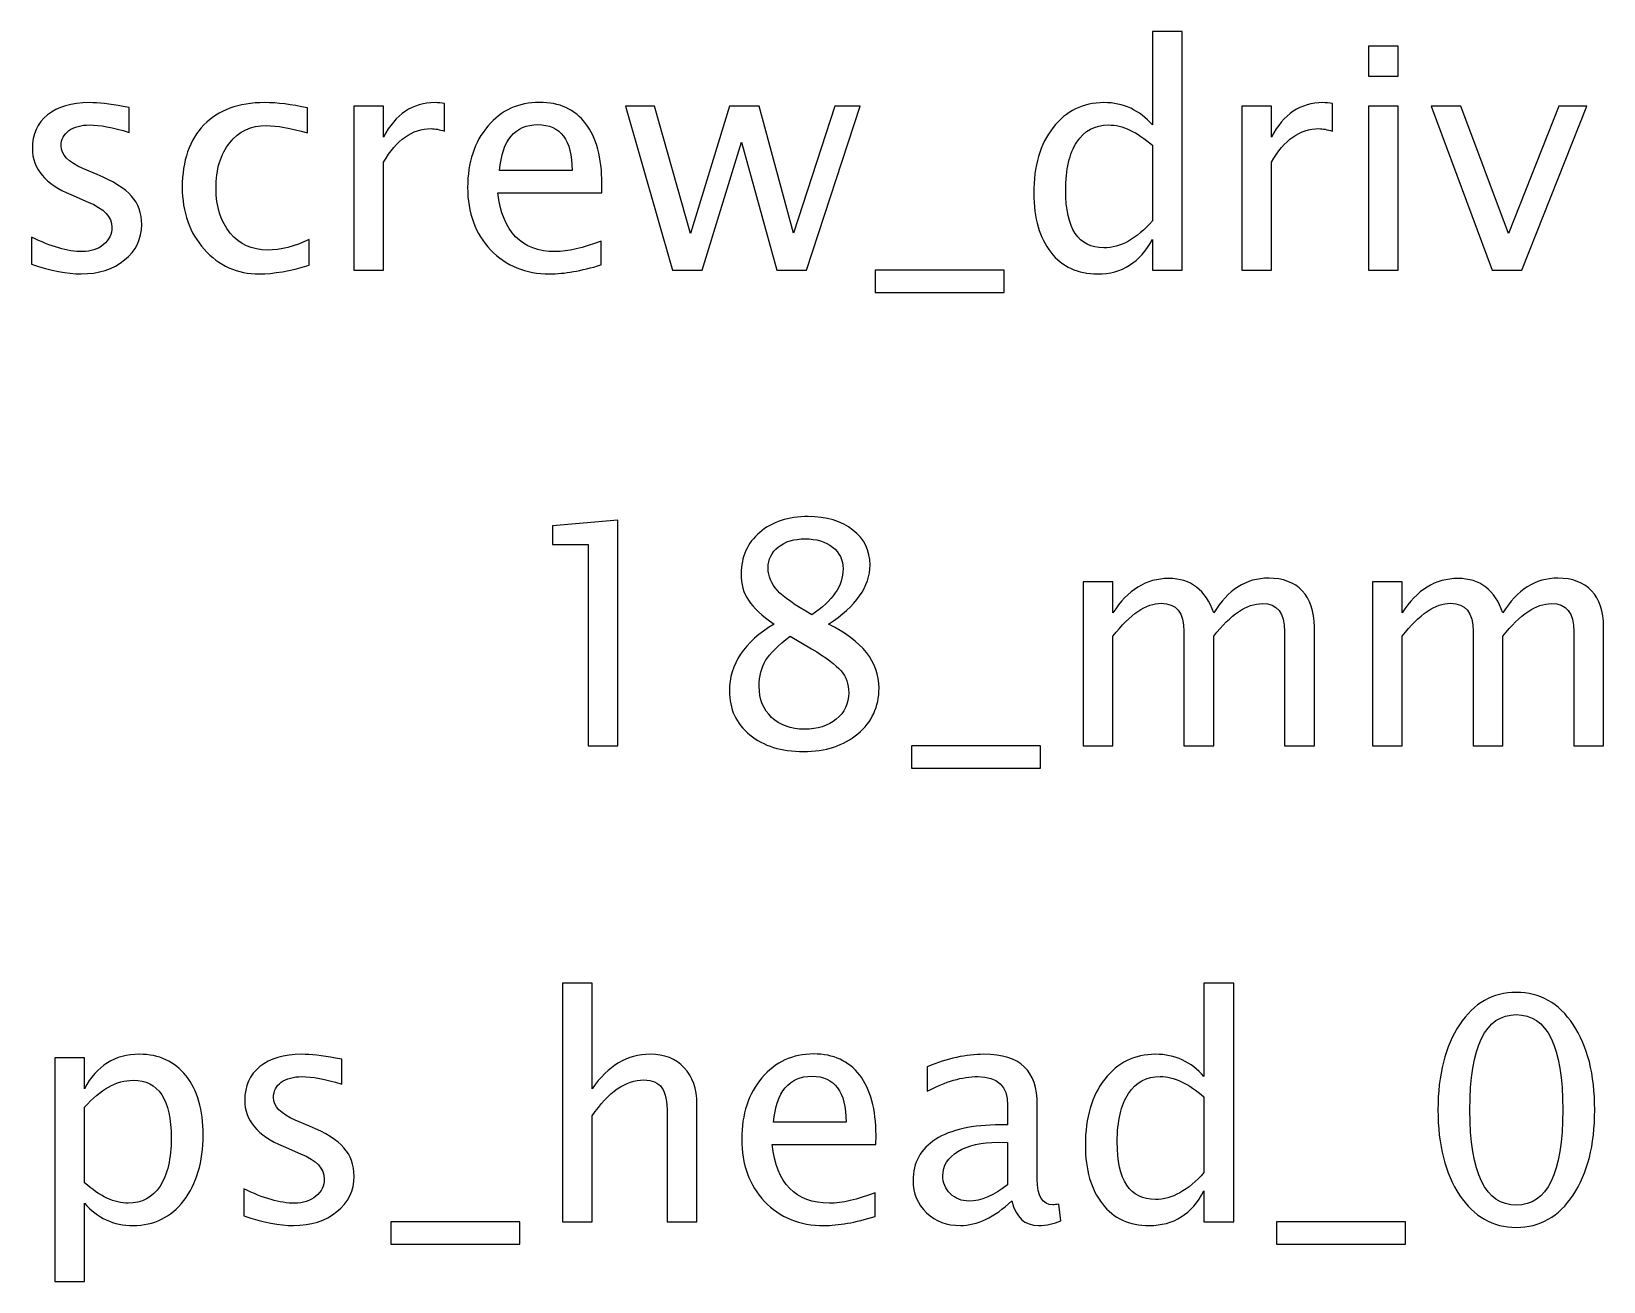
# Model space of a CAD drawing. Header units: centimetres. Extents: x -50 to 50, y -51 to 59.
# Drawn here: x 22.05 to 28.5, y 45.02 to 50.15 of the extents above; entities that cross this region are included whole.
import ezdxf

# ---------------------------------------------------------------- set-up
doc = ezdxf.new("R2010")
doc.units = ezdxf.units.CM
doc.header["$MEASUREMENT"] = 0
doc.layers.add('Layer 1', color=7, linetype='Continuous')

msp = doc.modelspace()

# ---------------------------------------------------------------- linework, layer by layer
at = {"layer": 'Layer 1'}
for points, knots in [([(26.64695, 49.17044), (26.64695, 49.17044), (26.64695, 49.29681), (26.64695, 49.29681), (26.64695, 49.29681), (26.59721, 49.2024), (26.52228, 49.1552), (26.42216, 49.1552), (26.42216, 49.1552), (26.34088, 49.1552), (26.27696, 49.18462), (26.23039, 49.24368), (26.23039, 49.24368), (26.18382, 49.30273), (26.16054, 49.38338), (26.16054, 49.48561), (26.16054, 49.48561), (26.16054, 49.59737), (26.187, 49.68733), (26.2397, 49.75549), (26.2397, 49.75549), (26.29262, 49.82343), (26.36205, 49.85751), (26.4482, 49.85751), (26.4482, 49.85751), (26.52799, 49.85751), (26.59446, 49.82703), (26.64695, 49.76586), (26.64695, 49.76586), (26.64695, 49.76586), (26.64695, 50.14961), (26.64695, 50.14961), (26.64695, 50.14961), (26.64695, 50.14961), (26.76887, 50.14961), (26.76887, 50.14961), (26.76887, 50.14961), (26.76887, 50.14961), (26.76887, 49.17044), (26.76887, 49.17044), (26.76887, 49.17044), (26.76887, 49.17044), (26.64695, 49.17044), (26.64695, 49.17044)], [0, 0, 0, 0, 0.0833333, 0.0833333, 0.0833333, 0.0833333, 0.1666667, 0.1666667, 0.1666667, 0.1666667, 0.25, 0.25, 0.25, 0.25, 0.3333333, 0.3333333, 0.3333333, 0.3333333, 0.4166667, 0.4166667, 0.4166667, 0.4166667, 0.5, 0.5, 0.5, 0.5, 0.5833333, 0.5833333, 0.5833333, 0.5833333, 0.6666667, 0.6666667, 0.6666667, 0.6666667, 0.75, 0.75, 0.75, 0.75, 0.8333333, 0.8333333, 0.8333333, 0.8333333, 1, 1, 1, 1]), ([(27.53277, 49.96673), (27.53277, 49.96673), (27.53277, 50.08865), (27.53277, 50.08865), (27.53277, 50.08865), (27.53277, 50.08865), (27.65469, 50.08865), (27.65469, 50.08865), (27.65469, 50.08865), (27.65469, 50.08865), (27.65469, 49.96673), (27.65469, 49.96673), (27.65469, 49.96673), (27.65469, 49.96673), (27.53277, 49.96673), (27.53277, 49.96673)], [0, 0, 0, 0, 0.2, 0.2, 0.2, 0.2, 0.4, 0.4, 0.4, 0.4, 0.6, 0.6, 0.6, 0.6, 1, 1, 1, 1]), ([(22.05103, 49.19457), (22.05103, 49.19457), (22.05103, 49.30633), (22.05103, 49.30633), (22.05103, 49.30633), (22.13083, 49.26654), (22.20004, 49.24664), (22.2591, 49.24664), (22.2591, 49.24664), (22.29424, 49.24664), (22.32345, 49.25617), (22.34652, 49.27522), (22.34652, 49.27522), (22.36959, 49.29405), (22.38123, 49.31776), (22.38123, 49.34634), (22.38123, 49.34634), (22.38123, 49.38803), (22.34885, 49.42254), (22.28408, 49.44984), (22.28408, 49.44984), (22.28408, 49.44984), (22.21274, 49.48011), (22.21274, 49.48011), (22.21274, 49.48011), (22.10755, 49.52371), (22.05484, 49.58679), (22.05484, 49.6687), (22.05484, 49.6687), (22.05484, 49.72734), (22.07558, 49.77348), (22.11707, 49.80713), (22.11707, 49.80713), (22.15856, 49.84079), (22.2155, 49.85751), (22.28767, 49.85751), (22.28767, 49.85751), (22.32514, 49.85751), (22.37171, 49.85243), (22.42695, 49.84206), (22.42695, 49.84206), (22.42695, 49.84206), (22.45235, 49.83719), (22.45235, 49.83719), (22.45235, 49.83719), (22.45235, 49.83719), (22.45235, 49.73559), (22.45235, 49.73559), (22.45235, 49.73559), (22.38441, 49.75591), (22.33022, 49.76607), (22.28979, 49.76607), (22.28979, 49.76607), (22.25423, 49.76607), (22.22608, 49.75824), (22.2047, 49.74279), (22.2047, 49.74279), (22.18353, 49.72734), (22.17295, 49.70659), (22.17295, 49.68056), (22.17295, 49.68056), (22.17295, 49.64394), (22.20258, 49.61282), (22.26206, 49.58764), (22.26206, 49.58764), (22.26206, 49.58764), (22.32069, 49.56287), (22.32069, 49.56287), (22.32069, 49.56287), (22.38716, 49.53493), (22.43415, 49.5053), (22.46166, 49.47418), (22.46166, 49.47418), (22.48939, 49.44307), (22.50315, 49.40412), (22.50315, 49.35755), (22.50315, 49.35755), (22.50315, 49.2985), (22.47987, 49.25003), (22.43309, 49.21214), (22.43309, 49.21214), (22.38652, 49.17425), (22.32683, 49.1552), (22.25423, 49.1552), (22.25423, 49.1552), (22.19835, 49.1552), (22.13083, 49.16832), (22.05103, 49.19457)], [0, 0, 0, 0, 0.0434783, 0.0434783, 0.0434783, 0.0434783, 0.0869565, 0.0869565, 0.0869565, 0.0869565, 0.1304348, 0.1304348, 0.1304348, 0.1304348, 0.173913, 0.173913, 0.173913, 0.173913, 0.2173913, 0.2173913, 0.2173913, 0.2173913, 0.2608696, 0.2608696, 0.2608696, 0.2608696, 0.3043478, 0.3043478, 0.3043478, 0.3043478, 0.3478261, 0.3478261, 0.3478261, 0.3478261, 0.3913043, 0.3913043, 0.3913043, 0.3913043, 0.4347826, 0.4347826, 0.4347826, 0.4347826, 0.4782609, 0.4782609, 0.4782609, 0.4782609, 0.5217391, 0.5217391, 0.5217391, 0.5217391, 0.5652174, 0.5652174, 0.5652174, 0.5652174, 0.6086957, 0.6086957, 0.6086957, 0.6086957, 0.6521739, 0.6521739, 0.6521739, 0.6521739, 0.6956522, 0.6956522, 0.6956522, 0.6956522, 0.7391304, 0.7391304, 0.7391304, 0.7391304, 0.7826087, 0.7826087, 0.7826087, 0.7826087, 0.826087, 0.826087, 0.826087, 0.826087, 0.8695652, 0.8695652, 0.8695652, 0.8695652, 0.9130435, 0.9130435, 0.9130435, 0.9130435, 1, 1, 1, 1]), ([(23.19001, 49.19076), (23.11106, 49.16705), (23.0429, 49.1552), (22.98554, 49.1552), (22.98554, 49.1552), (22.89452, 49.1552), (22.81917, 49.18886), (22.75927, 49.25595), (22.75927, 49.25595), (22.69937, 49.32326), (22.66931, 49.40814), (22.66931, 49.51038), (22.66931, 49.51038), (22.66931, 49.6196), (22.69894, 49.7049), (22.75821, 49.76586), (22.75821, 49.76586), (22.81748, 49.82703), (22.90024, 49.85751), (23.0065, 49.85751), (23.0065, 49.85751), (23.05878, 49.85751), (23.11762, 49.85031), (23.18239, 49.83592), (23.18239, 49.83592), (23.18239, 49.83592), (23.18239, 49.73305), (23.18239, 49.73305), (23.18239, 49.73305), (23.1136, 49.75337), (23.05751, 49.76353), (23.01433, 49.76353), (23.01433, 49.76353), (22.95167, 49.76353), (22.90151, 49.74004), (22.86404, 49.69326), (22.86404, 49.69326), (22.82658, 49.64648), (22.80774, 49.58404), (22.80774, 49.50614), (22.80774, 49.50614), (22.80774, 49.43058), (22.82721, 49.36962), (22.86595, 49.32284), (22.86595, 49.32284), (22.90468, 49.27627), (22.95527, 49.25299), (23.01814, 49.25299), (23.01814, 49.25299), (23.07381, 49.25299), (23.13096, 49.26738), (23.19001, 49.29617), (23.19001, 49.29617), (23.19001, 49.29617), (23.19001, 49.19076), (23.19001, 49.19076)], [0, 0, 0, 0, 0.0666667, 0.0666667, 0.0666667, 0.0666667, 0.1333333, 0.1333333, 0.1333333, 0.1333333, 0.2, 0.2, 0.2, 0.2, 0.2666667, 0.2666667, 0.2666667, 0.2666667, 0.3333333, 0.3333333, 0.3333333, 0.3333333, 0.4, 0.4, 0.4, 0.4, 0.4666667, 0.4666667, 0.4666667, 0.4666667, 0.5333333, 0.5333333, 0.5333333, 0.5333333, 0.6, 0.6, 0.6, 0.6, 0.6666667, 0.6666667, 0.6666667, 0.6666667, 0.7333333, 0.7333333, 0.7333333, 0.7333333, 0.8, 0.8, 0.8, 0.8, 0.8666667, 0.8666667, 0.8666667, 0.8666667, 1, 1, 1, 1]), ([(23.3731, 49.17044), (23.3731, 49.17044), (23.3731, 49.84354), (23.3731, 49.84354), (23.3731, 49.84354), (23.3731, 49.84354), (23.49502, 49.84354), (23.49502, 49.84354), (23.49502, 49.84354), (23.49502, 49.84354), (23.49502, 49.71633), (23.49502, 49.71633), (23.49502, 49.71633), (23.54349, 49.81052), (23.61377, 49.85751), (23.70605, 49.85751), (23.70605, 49.85751), (23.71854, 49.85751), (23.73166, 49.85645), (23.74521, 49.85434), (23.74521, 49.85434), (23.74521, 49.85434), (23.74521, 49.74025), (23.74521, 49.74025), (23.74521, 49.74025), (23.72404, 49.74723), (23.70542, 49.75083), (23.68933, 49.75083), (23.68933, 49.75083), (23.61186, 49.75083), (23.54709, 49.70511), (23.49502, 49.61346), (23.49502, 49.61346), (23.49502, 49.61346), (23.49502, 49.17044), (23.49502, 49.17044), (23.49502, 49.17044), (23.49502, 49.17044), (23.3731, 49.17044), (23.3731, 49.17044)], [0, 0, 0, 0, 0.0909091, 0.0909091, 0.0909091, 0.0909091, 0.1818182, 0.1818182, 0.1818182, 0.1818182, 0.2727273, 0.2727273, 0.2727273, 0.2727273, 0.3636364, 0.3636364, 0.3636364, 0.3636364, 0.4545455, 0.4545455, 0.4545455, 0.4545455, 0.5454545, 0.5454545, 0.5454545, 0.5454545, 0.6363636, 0.6363636, 0.6363636, 0.6363636, 0.7272727, 0.7272727, 0.7272727, 0.7272727, 0.8181818, 0.8181818, 0.8181818, 0.8181818, 1, 1, 1, 1]), ([(24.38677, 49.19203), (24.30486, 49.16748), (24.23479, 49.1552), (24.17637, 49.1552), (24.17637, 49.1552), (24.07668, 49.1552), (23.99561, 49.18822), (23.93317, 49.25405), (23.93317, 49.25405), (23.87073, 49.31988), (23.8394, 49.40518), (23.8394, 49.51017), (23.8394, 49.51017), (23.8394, 49.61198), (23.86692, 49.69559), (23.92216, 49.76099), (23.92216, 49.76099), (23.97741, 49.82618), (24.0481, 49.85878), (24.13425, 49.85878), (24.13425, 49.85878), (24.21574, 49.85878), (24.27882, 49.82978), (24.32327, 49.77179), (24.32327, 49.77179), (24.36772, 49.71379), (24.38995, 49.63166), (24.38995, 49.52519), (24.38995, 49.52519), (24.38995, 49.52519), (24.38931, 49.48794), (24.38931, 49.48794), (24.38931, 49.48794), (24.38931, 49.48794), (23.96386, 49.48794), (23.96386, 49.48794), (23.96386, 49.48794), (23.98164, 49.32707), (24.06017, 49.24664), (24.19923, 49.24664), (24.19923, 49.24664), (24.25025, 49.24664), (24.31269, 49.26103), (24.38677, 49.28982), (24.38677, 49.28982), (24.38677, 49.28982), (24.38677, 49.19203), (24.38677, 49.19203)], [0, 0, 0, 0, 0.0769231, 0.0769231, 0.0769231, 0.0769231, 0.1538462, 0.1538462, 0.1538462, 0.1538462, 0.2307692, 0.2307692, 0.2307692, 0.2307692, 0.3076923, 0.3076923, 0.3076923, 0.3076923, 0.3846154, 0.3846154, 0.3846154, 0.3846154, 0.4615385, 0.4615385, 0.4615385, 0.4615385, 0.5384615, 0.5384615, 0.5384615, 0.5384615, 0.6153846, 0.6153846, 0.6153846, 0.6153846, 0.6923077, 0.6923077, 0.6923077, 0.6923077, 0.7692308, 0.7692308, 0.7692308, 0.7692308, 0.8461538, 0.8461538, 0.8461538, 0.8461538, 1, 1, 1, 1]), ([(24.67908, 49.17044), (24.67908, 49.17044), (24.48604, 49.84354), (24.48604, 49.84354), (24.48604, 49.84354), (24.48604, 49.84354), (24.605, 49.84354), (24.605, 49.84354), (24.605, 49.84354), (24.605, 49.84354), (24.75295, 49.32094), (24.75295, 49.32094), (24.75295, 49.32094), (24.75295, 49.32094), (24.91255, 49.84354), (24.91255, 49.84354), (24.91255, 49.84354), (24.91255, 49.84354), (25.03447, 49.84354), (25.03447, 49.84354), (25.03447, 49.84354), (25.03447, 49.84354), (25.1748, 49.32178), (25.1748, 49.32178), (25.1748, 49.32178), (25.1748, 49.32178), (25.34456, 49.84354), (25.34456, 49.84354), (25.34456, 49.84354), (25.34456, 49.84354), (25.4487, 49.84354), (25.4487, 49.84354), (25.4487, 49.84354), (25.4487, 49.84354), (25.22899, 49.17044), (25.22899, 49.17044), (25.22899, 49.17044), (25.22899, 49.17044), (25.10707, 49.17044), (25.10707, 49.17044), (25.10707, 49.17044), (25.10707, 49.17044), (24.96271, 49.69537), (24.96271, 49.69537), (24.96271, 49.69537), (24.96271, 49.69537), (24.801, 49.17044), (24.801, 49.17044), (24.801, 49.17044), (24.801, 49.17044), (24.67908, 49.17044), (24.67908, 49.17044)], [0, 0, 0, 0, 0.0714286, 0.0714286, 0.0714286, 0.0714286, 0.1428571, 0.1428571, 0.1428571, 0.1428571, 0.2142857, 0.2142857, 0.2142857, 0.2142857, 0.2857143, 0.2857143, 0.2857143, 0.2857143, 0.3571429, 0.3571429, 0.3571429, 0.3571429, 0.4285714, 0.4285714, 0.4285714, 0.4285714, 0.5, 0.5, 0.5, 0.5, 0.5714286, 0.5714286, 0.5714286, 0.5714286, 0.6428571, 0.6428571, 0.6428571, 0.6428571, 0.7142857, 0.7142857, 0.7142857, 0.7142857, 0.7857143, 0.7857143, 0.7857143, 0.7857143, 0.8571429, 0.8571429, 0.8571429, 0.8571429, 1, 1, 1, 1]), ([(27.01313, 49.17044), (27.01313, 49.17044), (27.01313, 49.84354), (27.01313, 49.84354), (27.01313, 49.84354), (27.01313, 49.84354), (27.13505, 49.84354), (27.13505, 49.84354), (27.13505, 49.84354), (27.13505, 49.84354), (27.13505, 49.71633), (27.13505, 49.71633), (27.13505, 49.71633), (27.18352, 49.81052), (27.2538, 49.85751), (27.34608, 49.85751), (27.34608, 49.85751), (27.35857, 49.85751), (27.37169, 49.85645), (27.38524, 49.85434), (27.38524, 49.85434), (27.38524, 49.85434), (27.38524, 49.74025), (27.38524, 49.74025), (27.38524, 49.74025), (27.36407, 49.74723), (27.34545, 49.75083), (27.32936, 49.75083), (27.32936, 49.75083), (27.25189, 49.75083), (27.18712, 49.70511), (27.13505, 49.61346), (27.13505, 49.61346), (27.13505, 49.61346), (27.13505, 49.17044), (27.13505, 49.17044), (27.13505, 49.17044), (27.13505, 49.17044), (27.01313, 49.17044), (27.01313, 49.17044)], [0, 0, 0, 0, 0.0909091, 0.0909091, 0.0909091, 0.0909091, 0.1818182, 0.1818182, 0.1818182, 0.1818182, 0.2727273, 0.2727273, 0.2727273, 0.2727273, 0.3636364, 0.3636364, 0.3636364, 0.3636364, 0.4545455, 0.4545455, 0.4545455, 0.4545455, 0.5454545, 0.5454545, 0.5454545, 0.5454545, 0.6363636, 0.6363636, 0.6363636, 0.6363636, 0.7272727, 0.7272727, 0.7272727, 0.7272727, 0.8181818, 0.8181818, 0.8181818, 0.8181818, 1, 1, 1, 1]), ([(27.53277, 49.17044), (27.53277, 49.17044), (27.53277, 49.84354), (27.53277, 49.84354), (27.53277, 49.84354), (27.53277, 49.84354), (27.65469, 49.84354), (27.65469, 49.84354), (27.65469, 49.84354), (27.65469, 49.84354), (27.65469, 49.17044), (27.65469, 49.17044), (27.65469, 49.17044), (27.65469, 49.17044), (27.53277, 49.17044), (27.53277, 49.17044)], [0, 0, 0, 0, 0.2, 0.2, 0.2, 0.2, 0.4, 0.4, 0.4, 0.4, 0.6, 0.6, 0.6, 0.6, 1, 1, 1, 1]), ([(28.03992, 49.17044), (28.03992, 49.17044), (27.78931, 49.84354), (27.78931, 49.84354), (27.78931, 49.84354), (27.78931, 49.84354), (27.91123, 49.84354), (27.91123, 49.84354), (27.91123, 49.84354), (27.91123, 49.84354), (28.1066, 49.32051), (28.1066, 49.32051), (28.1066, 49.32051), (28.1066, 49.32051), (28.3134, 49.84354), (28.3134, 49.84354), (28.3134, 49.84354), (28.3134, 49.84354), (28.42812, 49.84354), (28.42812, 49.84354), (28.42812, 49.84354), (28.42812, 49.84354), (28.16206, 49.17044), (28.16206, 49.17044), (28.16206, 49.17044), (28.16206, 49.17044), (28.03992, 49.17044), (28.03992, 49.17044)], [0, 0, 0, 0, 0.125, 0.125, 0.125, 0.125, 0.25, 0.25, 0.25, 0.25, 0.375, 0.375, 0.375, 0.375, 0.5, 0.5, 0.5, 0.5, 0.625, 0.625, 0.625, 0.625, 0.75, 0.75, 0.75, 0.75, 1, 1, 1, 1]), ([(23.97021, 49.57938), (23.97021, 49.57938), (24.26739, 49.57938), (24.26739, 49.57938), (24.26739, 49.57938), (24.26739, 49.70469), (24.22061, 49.76734), (24.12727, 49.76734), (24.12727, 49.76734), (24.03329, 49.76734), (23.98101, 49.70469), (23.97021, 49.57938)], [0, 0, 0, 0, 0.25, 0.25, 0.25, 0.25, 0.5, 0.5, 0.5, 0.5, 1, 1, 1, 1]), ([(26.64695, 49.68246), (26.58366, 49.73813), (26.52376, 49.76607), (26.46703, 49.76607), (26.46703, 49.76607), (26.41115, 49.76607), (26.36797, 49.74279), (26.33728, 49.69601), (26.33728, 49.69601), (26.30659, 49.64944), (26.29135, 49.5834), (26.29135, 49.49789), (26.29135, 49.49789), (26.29135, 49.34062), (26.34342, 49.26188), (26.44777, 49.26188), (26.44777, 49.26188), (26.51551, 49.26188), (26.58197, 49.29892), (26.64695, 49.37279), (26.64695, 49.37279), (26.64695, 49.37279), (26.64695, 49.68246), (26.64695, 49.68246)], [0, 0, 0, 0, 0.1428571, 0.1428571, 0.1428571, 0.1428571, 0.2857143, 0.2857143, 0.2857143, 0.2857143, 0.4285714, 0.4285714, 0.4285714, 0.4285714, 0.5714286, 0.5714286, 0.5714286, 0.5714286, 0.7142857, 0.7142857, 0.7142857, 0.7142857, 1, 1, 1, 1]), ([(25.5103, 49.079), (25.5103, 49.079), (25.5103, 49.17044), (25.5103, 49.17044), (25.5103, 49.17044), (25.5103, 49.17044), (26.03862, 49.17044), (26.03862, 49.17044), (26.03862, 49.17044), (26.03862, 49.17044), (26.03862, 49.079), (26.03862, 49.079), (26.03862, 49.079), (26.03862, 49.079), (25.5103, 49.079), (25.5103, 49.079)], [0, 0, 0, 0, 0.2, 0.2, 0.2, 0.2, 0.4, 0.4, 0.4, 0.4, 0.6, 0.6, 0.6, 0.6, 1, 1, 1, 1]), ([(25.09555, 47.71862), (25.04517, 47.75375), (25.01004, 47.78635), (24.99035, 47.81662), (24.99035, 47.81662), (24.97067, 47.84667), (24.96093, 47.88308), (24.96093, 47.92563), (24.96093, 47.92563), (24.96093, 47.99505), (24.98633, 48.05157), (25.03692, 48.09496), (25.03692, 48.09496), (25.08772, 48.13835), (25.15397, 48.15994), (25.23567, 48.15994), (25.23567, 48.15994), (25.31103, 48.15994), (25.3722, 48.14153), (25.41898, 48.1047), (25.41898, 48.1047), (25.46576, 48.06808), (25.48925, 48.02024), (25.48925, 47.96161), (25.48925, 47.96161), (25.48925, 47.87271), (25.43231, 47.79164), (25.31865, 47.71862), (25.31865, 47.71862), (25.45687, 47.65088), (25.52608, 47.56346), (25.52608, 47.45636), (25.52608, 47.45636), (25.52608, 47.37995), (25.49708, 47.31751), (25.4393, 47.26882), (25.4393, 47.26882), (25.38151, 47.22035), (25.30722, 47.19601), (25.2162, 47.19601), (25.2162, 47.19601), (25.1254, 47.19601), (25.05216, 47.21887), (24.99628, 47.26459), (24.99628, 47.26459), (24.94061, 47.3101), (24.91267, 47.37021), (24.91267, 47.44451), (24.91267, 47.44451), (24.91267, 47.55457), (24.97363, 47.6458), (25.09555, 47.71862)], [0, 0, 0, 0, 0.0714286, 0.0714286, 0.0714286, 0.0714286, 0.1428571, 0.1428571, 0.1428571, 0.1428571, 0.2142857, 0.2142857, 0.2142857, 0.2142857, 0.2857143, 0.2857143, 0.2857143, 0.2857143, 0.3571429, 0.3571429, 0.3571429, 0.3571429, 0.4285714, 0.4285714, 0.4285714, 0.4285714, 0.5, 0.5, 0.5, 0.5, 0.5714286, 0.5714286, 0.5714286, 0.5714286, 0.6428571, 0.6428571, 0.6428571, 0.6428571, 0.7142857, 0.7142857, 0.7142857, 0.7142857, 0.7857143, 0.7857143, 0.7857143, 0.7857143, 0.8571429, 0.8571429, 0.8571429, 0.8571429, 1, 1, 1, 1]), ([(24.33313, 47.21887), (24.33313, 47.21887), (24.33313, 48.04564), (24.33313, 48.04564), (24.33313, 48.04564), (24.33313, 48.04564), (24.18708, 48.04564), (24.18708, 48.04564), (24.18708, 48.04564), (24.18708, 48.04564), (24.18708, 48.12184), (24.18708, 48.12184), (24.18708, 48.12184), (24.18708, 48.12184), (24.45505, 48.1447), (24.45505, 48.1447), (24.45505, 48.1447), (24.45505, 48.1447), (24.45505, 47.21887), (24.45505, 47.21887), (24.45505, 47.21887), (24.45505, 47.21887), (24.33313, 47.21887), (24.33313, 47.21887)], [0, 0, 0, 0, 0.1428571, 0.1428571, 0.1428571, 0.1428571, 0.2857143, 0.2857143, 0.2857143, 0.2857143, 0.4285714, 0.4285714, 0.4285714, 0.4285714, 0.5714286, 0.5714286, 0.5714286, 0.5714286, 0.7142857, 0.7142857, 0.7142857, 0.7142857, 1, 1, 1, 1]), ([(25.25049, 47.75693), (25.336, 47.81344), (25.37876, 47.8761), (25.37876, 47.94531), (25.37876, 47.94531), (25.37876, 47.98235), (25.36437, 48.01199), (25.33579, 48.03463), (25.33579, 48.03463), (25.30701, 48.05728), (25.26954, 48.0685), (25.22319, 48.0685), (25.22319, 48.0685), (25.17831, 48.0685), (25.14169, 48.05749), (25.11354, 48.03527), (25.11354, 48.03527), (25.08539, 48.01304), (25.07142, 47.98447), (25.07142, 47.94912), (25.07142, 47.94912), (25.07142, 47.91483), (25.08412, 47.88393), (25.10952, 47.85641), (25.10952, 47.85641), (25.13492, 47.82911), (25.18191, 47.79587), (25.25049, 47.75693)], [0, 0, 0, 0, 0.125, 0.125, 0.125, 0.125, 0.25, 0.25, 0.25, 0.25, 0.375, 0.375, 0.375, 0.375, 0.5, 0.5, 0.5, 0.5, 0.625, 0.625, 0.625, 0.625, 0.75, 0.75, 0.75, 0.75, 1, 1, 1, 1]), ([(26.36343, 47.21887), (26.36343, 47.21887), (26.36343, 47.89197), (26.36343, 47.89197), (26.36343, 47.89197), (26.36343, 47.89197), (26.48535, 47.89197), (26.48535, 47.89197), (26.48535, 47.89197), (26.48535, 47.89197), (26.48535, 47.76476), (26.48535, 47.76476), (26.48535, 47.76476), (26.54483, 47.85895), (26.62103, 47.90594), (26.71437, 47.90594), (26.71437, 47.90594), (26.80433, 47.90594), (26.8655, 47.85895), (26.8981, 47.76476), (26.8981, 47.76476), (26.95589, 47.8598), (27.03124, 47.90721), (27.12374, 47.90721), (27.12374, 47.90721), (27.18279, 47.90721), (27.22872, 47.88985), (27.26153, 47.85493), (27.26153, 47.85493), (27.29434, 47.82), (27.31085, 47.77111), (27.31085, 47.70824), (27.31085, 47.70824), (27.31085, 47.70824), (27.31085, 47.21887), (27.31085, 47.21887), (27.31085, 47.21887), (27.31085, 47.21887), (27.18893, 47.21887), (27.18893, 47.21887), (27.18893, 47.21887), (27.18893, 47.21887), (27.18893, 47.68814), (27.18893, 47.68814), (27.18893, 47.68814), (27.18893, 47.76476), (27.15845, 47.80307), (27.09749, 47.80307), (27.09749, 47.80307), (27.0342, 47.80307), (26.96774, 47.75841), (26.8981, 47.66887), (26.8981, 47.66887), (26.8981, 47.66887), (26.8981, 47.21887), (26.8981, 47.21887), (26.8981, 47.21887), (26.8981, 47.21887), (26.77618, 47.21887), (26.77618, 47.21887), (26.77618, 47.21887), (26.77618, 47.21887), (26.77618, 47.68856), (26.77618, 47.68856), (26.77618, 47.68856), (26.77618, 47.76582), (26.74528, 47.80434), (26.68326, 47.80434), (26.68326, 47.80434), (26.62166, 47.80434), (26.55562, 47.75947), (26.48535, 47.66951), (26.48535, 47.66951), (26.48535, 47.66951), (26.48535, 47.21887), (26.48535, 47.21887), (26.48535, 47.21887), (26.48535, 47.21887), (26.36343, 47.21887), (26.36343, 47.21887)], [0, 0, 0, 0, 0.047619, 0.047619, 0.047619, 0.047619, 0.0952381, 0.0952381, 0.0952381, 0.0952381, 0.1428571, 0.1428571, 0.1428571, 0.1428571, 0.1904762, 0.1904762, 0.1904762, 0.1904762, 0.2380952, 0.2380952, 0.2380952, 0.2380952, 0.2857143, 0.2857143, 0.2857143, 0.2857143, 0.3333333, 0.3333333, 0.3333333, 0.3333333, 0.3809524, 0.3809524, 0.3809524, 0.3809524, 0.4285714, 0.4285714, 0.4285714, 0.4285714, 0.4761905, 0.4761905, 0.4761905, 0.4761905, 0.5238095, 0.5238095, 0.5238095, 0.5238095, 0.5714286, 0.5714286, 0.5714286, 0.5714286, 0.6190476, 0.6190476, 0.6190476, 0.6190476, 0.6666667, 0.6666667, 0.6666667, 0.6666667, 0.7142857, 0.7142857, 0.7142857, 0.7142857, 0.7619048, 0.7619048, 0.7619048, 0.7619048, 0.8095238, 0.8095238, 0.8095238, 0.8095238, 0.8571429, 0.8571429, 0.8571429, 0.8571429, 0.9047619, 0.9047619, 0.9047619, 0.9047619, 1, 1, 1, 1]), ([(27.54919, 47.21887), (27.54919, 47.21887), (27.54919, 47.89197), (27.54919, 47.89197), (27.54919, 47.89197), (27.54919, 47.89197), (27.67111, 47.89197), (27.67111, 47.89197), (27.67111, 47.89197), (27.67111, 47.89197), (27.67111, 47.76476), (27.67111, 47.76476), (27.67111, 47.76476), (27.73059, 47.85895), (27.80679, 47.90594), (27.90013, 47.90594), (27.90013, 47.90594), (27.99009, 47.90594), (28.05126, 47.85895), (28.08386, 47.76476), (28.08386, 47.76476), (28.14165, 47.8598), (28.217, 47.90721), (28.3095, 47.90721), (28.3095, 47.90721), (28.36855, 47.90721), (28.41448, 47.88985), (28.44729, 47.85493), (28.44729, 47.85493), (28.4801, 47.82), (28.49661, 47.77111), (28.49661, 47.70824), (28.49661, 47.70824), (28.49661, 47.70824), (28.49661, 47.21887), (28.49661, 47.21887), (28.49661, 47.21887), (28.49661, 47.21887), (28.37469, 47.21887), (28.37469, 47.21887), (28.37469, 47.21887), (28.37469, 47.21887), (28.37469, 47.68814), (28.37469, 47.68814), (28.37469, 47.68814), (28.37469, 47.76476), (28.34421, 47.80307), (28.28325, 47.80307), (28.28325, 47.80307), (28.21996, 47.80307), (28.1535, 47.75841), (28.08386, 47.66887), (28.08386, 47.66887), (28.08386, 47.66887), (28.08386, 47.21887), (28.08386, 47.21887), (28.08386, 47.21887), (28.08386, 47.21887), (27.96194, 47.21887), (27.96194, 47.21887), (27.96194, 47.21887), (27.96194, 47.21887), (27.96194, 47.68856), (27.96194, 47.68856), (27.96194, 47.68856), (27.96194, 47.76582), (27.93104, 47.80434), (27.86902, 47.80434), (27.86902, 47.80434), (27.80742, 47.80434), (27.74138, 47.75947), (27.67111, 47.66951), (27.67111, 47.66951), (27.67111, 47.66951), (27.67111, 47.21887), (27.67111, 47.21887), (27.67111, 47.21887), (27.67111, 47.21887), (27.54919, 47.21887), (27.54919, 47.21887)], [0, 0, 0, 0, 0.047619, 0.047619, 0.047619, 0.047619, 0.0952381, 0.0952381, 0.0952381, 0.0952381, 0.1428571, 0.1428571, 0.1428571, 0.1428571, 0.1904762, 0.1904762, 0.1904762, 0.1904762, 0.2380952, 0.2380952, 0.2380952, 0.2380952, 0.2857143, 0.2857143, 0.2857143, 0.2857143, 0.3333333, 0.3333333, 0.3333333, 0.3333333, 0.3809524, 0.3809524, 0.3809524, 0.3809524, 0.4285714, 0.4285714, 0.4285714, 0.4285714, 0.4761905, 0.4761905, 0.4761905, 0.4761905, 0.5238095, 0.5238095, 0.5238095, 0.5238095, 0.5714286, 0.5714286, 0.5714286, 0.5714286, 0.6190476, 0.6190476, 0.6190476, 0.6190476, 0.6666667, 0.6666667, 0.6666667, 0.6666667, 0.7142857, 0.7142857, 0.7142857, 0.7142857, 0.7619048, 0.7619048, 0.7619048, 0.7619048, 0.8095238, 0.8095238, 0.8095238, 0.8095238, 0.8571429, 0.8571429, 0.8571429, 0.8571429, 0.9047619, 0.9047619, 0.9047619, 0.9047619, 1, 1, 1, 1]), ([(25.16201, 47.66909), (25.11248, 47.63099), (25.07883, 47.59775), (25.06105, 47.56939), (25.06105, 47.56939), (25.04348, 47.54103), (25.03459, 47.50589), (25.03459, 47.46356), (25.03459, 47.46356), (25.03459, 47.41106), (25.05152, 47.36852), (25.0856, 47.33613), (25.0856, 47.33613), (25.11968, 47.30375), (25.16434, 47.28745), (25.22001, 47.28745), (25.22001, 47.28745), (25.27356, 47.28745), (25.31717, 47.30121), (25.35082, 47.32894), (25.35082, 47.32894), (25.38469, 47.35667), (25.40162, 47.39265), (25.40162, 47.43689), (25.40162, 47.43689), (25.40162, 47.47245), (25.39125, 47.50272), (25.37029, 47.52727), (25.37029, 47.52727), (25.34934, 47.55182), (25.30891, 47.58188), (25.24901, 47.61744), (25.24901, 47.61744), (25.24901, 47.61744), (25.16201, 47.66909), (25.16201, 47.66909)], [0, 0, 0, 0, 0.1, 0.1, 0.1, 0.1, 0.2, 0.2, 0.2, 0.2, 0.3, 0.3, 0.3, 0.3, 0.4, 0.4, 0.4, 0.4, 0.5, 0.5, 0.5, 0.5, 0.6, 0.6, 0.6, 0.6, 0.7, 0.7, 0.7, 0.7, 0.8, 0.8, 0.8, 0.8, 1, 1, 1, 1]), ([(25.65985, 47.12743), (25.65985, 47.12743), (25.65985, 47.21887), (25.65985, 47.21887), (25.65985, 47.21887), (25.65985, 47.21887), (26.18817, 47.21887), (26.18817, 47.21887), (26.18817, 47.21887), (26.18817, 47.21887), (26.18817, 47.12743), (26.18817, 47.12743), (26.18817, 47.12743), (26.18817, 47.12743), (25.65985, 47.12743), (25.65985, 47.12743)], [0, 0, 0, 0, 0.2, 0.2, 0.2, 0.2, 0.4, 0.4, 0.4, 0.4, 0.6, 0.6, 0.6, 0.6, 1, 1, 1, 1]), ([(24.22827, 45.2673), (24.22827, 45.2673), (24.22827, 46.24647), (24.22827, 46.24647), (24.22827, 46.24647), (24.22827, 46.24647), (24.35019, 46.24647), (24.35019, 46.24647), (24.35019, 46.24647), (24.35019, 46.24647), (24.35019, 45.81319), (24.35019, 45.81319), (24.35019, 45.81319), (24.41475, 45.90738), (24.49391, 45.95437), (24.58747, 45.95437), (24.58747, 45.95437), (24.64631, 45.95437), (24.69309, 45.93596), (24.72759, 45.89891), (24.72759, 45.89891), (24.76209, 45.86208), (24.77945, 45.81234), (24.77945, 45.75011), (24.77945, 45.75011), (24.77945, 45.75011), (24.77945, 45.2673), (24.77945, 45.2673), (24.77945, 45.2673), (24.77945, 45.2673), (24.65753, 45.2673), (24.65753, 45.2673), (24.65753, 45.2673), (24.65753, 45.2673), (24.65753, 45.71032), (24.65753, 45.71032), (24.65753, 45.71032), (24.65753, 45.76027), (24.65012, 45.79583), (24.63552, 45.817), (24.63552, 45.817), (24.6207, 45.83838), (24.59636, 45.84896), (24.56228, 45.84896), (24.56228, 45.84896), (24.48735, 45.84896), (24.41665, 45.80007), (24.35019, 45.70228), (24.35019, 45.70228), (24.35019, 45.70228), (24.35019, 45.2673), (24.35019, 45.2673), (24.35019, 45.2673), (24.35019, 45.2673), (24.22827, 45.2673), (24.22827, 45.2673)], [0, 0, 0, 0, 0.0666667, 0.0666667, 0.0666667, 0.0666667, 0.1333333, 0.1333333, 0.1333333, 0.1333333, 0.2, 0.2, 0.2, 0.2, 0.2666667, 0.2666667, 0.2666667, 0.2666667, 0.3333333, 0.3333333, 0.3333333, 0.3333333, 0.4, 0.4, 0.4, 0.4, 0.4666667, 0.4666667, 0.4666667, 0.4666667, 0.5333333, 0.5333333, 0.5333333, 0.5333333, 0.6, 0.6, 0.6, 0.6, 0.6666667, 0.6666667, 0.6666667, 0.6666667, 0.7333333, 0.7333333, 0.7333333, 0.7333333, 0.8, 0.8, 0.8, 0.8, 0.8666667, 0.8666667, 0.8666667, 0.8666667, 1, 1, 1, 1]), ([(26.85844, 45.2673), (26.85844, 45.2673), (26.85844, 45.39367), (26.85844, 45.39367), (26.85844, 45.39367), (26.8087, 45.29926), (26.73377, 45.25206), (26.63365, 45.25206), (26.63365, 45.25206), (26.55237, 45.25206), (26.48845, 45.28148), (26.44188, 45.34054), (26.44188, 45.34054), (26.39531, 45.39959), (26.37203, 45.48024), (26.37203, 45.58247), (26.37203, 45.58247), (26.37203, 45.69423), (26.39849, 45.78419), (26.45119, 45.85235), (26.45119, 45.85235), (26.50411, 45.92029), (26.57354, 45.95437), (26.65969, 45.95437), (26.65969, 45.95437), (26.73948, 45.95437), (26.80595, 45.92389), (26.85844, 45.86272), (26.85844, 45.86272), (26.85844, 45.86272), (26.85844, 46.24647), (26.85844, 46.24647), (26.85844, 46.24647), (26.85844, 46.24647), (26.98036, 46.24647), (26.98036, 46.24647), (26.98036, 46.24647), (26.98036, 46.24647), (26.98036, 45.2673), (26.98036, 45.2673), (26.98036, 45.2673), (26.98036, 45.2673), (26.85844, 45.2673), (26.85844, 45.2673)], [0, 0, 0, 0, 0.0833333, 0.0833333, 0.0833333, 0.0833333, 0.1666667, 0.1666667, 0.1666667, 0.1666667, 0.25, 0.25, 0.25, 0.25, 0.3333333, 0.3333333, 0.3333333, 0.3333333, 0.4166667, 0.4166667, 0.4166667, 0.4166667, 0.5, 0.5, 0.5, 0.5, 0.5833333, 0.5833333, 0.5833333, 0.5833333, 0.6666667, 0.6666667, 0.6666667, 0.6666667, 0.75, 0.75, 0.75, 0.75, 0.8333333, 0.8333333, 0.8333333, 0.8333333, 1, 1, 1, 1]), ([(28.13902, 45.24444), (28.04271, 45.24444), (27.96503, 45.28868), (27.90619, 45.37694), (27.90619, 45.37694), (27.84713, 45.46521), (27.81771, 45.58163), (27.81771, 45.72641), (27.81771, 45.72641), (27.81771, 45.87119), (27.84713, 45.9876), (27.90619, 46.07587), (27.90619, 46.07587), (27.96503, 46.16413), (28.04271, 46.20837), (28.13902, 46.20837), (28.13902, 46.20837), (28.23575, 46.20837), (28.31343, 46.16434), (28.37228, 46.07629), (28.37228, 46.07629), (28.43091, 45.98824), (28.46033, 45.87161), (28.46033, 45.72641), (28.46033, 45.72641), (28.46033, 45.58163), (28.43091, 45.46521), (28.37228, 45.37694), (28.37228, 45.37694), (28.31343, 45.28868), (28.23575, 45.24444), (28.13902, 45.24444)], [0, 0, 0, 0, 0.1111111, 0.1111111, 0.1111111, 0.1111111, 0.2222222, 0.2222222, 0.2222222, 0.2222222, 0.3333333, 0.3333333, 0.3333333, 0.3333333, 0.4444444, 0.4444444, 0.4444444, 0.4444444, 0.5555556, 0.5555556, 0.5555556, 0.5555556, 0.6666667, 0.6666667, 0.6666667, 0.6666667, 0.7777778, 0.7777778, 0.7777778, 0.7777778, 1, 1, 1, 1]), ([(28.13881, 45.33588), (28.26602, 45.33588), (28.32952, 45.46606), (28.32952, 45.72641), (28.32952, 45.72641), (28.32952, 45.98676), (28.26602, 46.11693), (28.13881, 46.11693), (28.13881, 46.11693), (28.01202, 46.11693), (27.94852, 45.98676), (27.94852, 45.72641), (27.94852, 45.72641), (27.94852, 45.46606), (28.01202, 45.33588), (28.13881, 45.33588)], [0, 0, 0, 0, 0.2, 0.2, 0.2, 0.2, 0.4, 0.4, 0.4, 0.4, 0.6, 0.6, 0.6, 0.6, 1, 1, 1, 1]), ([(22.14653, 45.02219), (22.14653, 45.02219), (22.14653, 45.9404), (22.14653, 45.9404), (22.14653, 45.9404), (22.14653, 45.9404), (22.26845, 45.9404), (22.26845, 45.9404), (22.26845, 45.9404), (22.26845, 45.9404), (22.26845, 45.81319), (22.26845, 45.81319), (22.26845, 45.81319), (22.3184, 45.90738), (22.39355, 45.95437), (22.49366, 45.95437), (22.49366, 45.95437), (22.57473, 45.95437), (22.63844, 45.92495), (22.68501, 45.86589), (22.68501, 45.86589), (22.73158, 45.80684), (22.75486, 45.72619), (22.75486, 45.62396), (22.75486, 45.62396), (22.75486, 45.51262), (22.7284, 45.42266), (22.6757, 45.35451), (22.6757, 45.35451), (22.62299, 45.28614), (22.55357, 45.25206), (22.46763, 45.25206), (22.46763, 45.25206), (22.38783, 45.25206), (22.32137, 45.28254), (22.26845, 45.34371), (22.26845, 45.34371), (22.26845, 45.34371), (22.26845, 45.02219), (22.26845, 45.02219), (22.26845, 45.02219), (22.26845, 45.02219), (22.14653, 45.02219), (22.14653, 45.02219)], [0, 0, 0, 0, 0.0833333, 0.0833333, 0.0833333, 0.0833333, 0.1666667, 0.1666667, 0.1666667, 0.1666667, 0.25, 0.25, 0.25, 0.25, 0.3333333, 0.3333333, 0.3333333, 0.3333333, 0.4166667, 0.4166667, 0.4166667, 0.4166667, 0.5, 0.5, 0.5, 0.5, 0.5833333, 0.5833333, 0.5833333, 0.5833333, 0.6666667, 0.6666667, 0.6666667, 0.6666667, 0.75, 0.75, 0.75, 0.75, 0.8333333, 0.8333333, 0.8333333, 0.8333333, 1, 1, 1, 1]), ([(22.92165, 45.29143), (22.92165, 45.29143), (22.92165, 45.40319), (22.92165, 45.40319), (22.92165, 45.40319), (23.00145, 45.3634), (23.07066, 45.3435), (23.12972, 45.3435), (23.12972, 45.3435), (23.16486, 45.3435), (23.19407, 45.35303), (23.21714, 45.37208), (23.21714, 45.37208), (23.24021, 45.39091), (23.25185, 45.41462), (23.25185, 45.4432), (23.25185, 45.4432), (23.25185, 45.48489), (23.21947, 45.5194), (23.1547, 45.5467), (23.1547, 45.5467), (23.1547, 45.5467), (23.08336, 45.57697), (23.08336, 45.57697), (23.08336, 45.57697), (22.97817, 45.62057), (22.92546, 45.68365), (22.92546, 45.76556), (22.92546, 45.76556), (22.92546, 45.8242), (22.9462, 45.87034), (22.98769, 45.90399), (22.98769, 45.90399), (23.02918, 45.93765), (23.08612, 45.95437), (23.15829, 45.95437), (23.15829, 45.95437), (23.19576, 45.95437), (23.24233, 45.94929), (23.29757, 45.93892), (23.29757, 45.93892), (23.29757, 45.93892), (23.32297, 45.93405), (23.32297, 45.93405), (23.32297, 45.93405), (23.32297, 45.93405), (23.32297, 45.83245), (23.32297, 45.83245), (23.32297, 45.83245), (23.25503, 45.85277), (23.20084, 45.86293), (23.16041, 45.86293), (23.16041, 45.86293), (23.12485, 45.86293), (23.0967, 45.8551), (23.07532, 45.83965), (23.07532, 45.83965), (23.05415, 45.8242), (23.04357, 45.80345), (23.04357, 45.77742), (23.04357, 45.77742), (23.04357, 45.7408), (23.0732, 45.70968), (23.13268, 45.6845), (23.13268, 45.6845), (23.13268, 45.6845), (23.19131, 45.65973), (23.19131, 45.65973), (23.19131, 45.65973), (23.25778, 45.63179), (23.30477, 45.60216), (23.33228, 45.57104), (23.33228, 45.57104), (23.36001, 45.53993), (23.37377, 45.50098), (23.37377, 45.45441), (23.37377, 45.45441), (23.37377, 45.39536), (23.35049, 45.34689), (23.30371, 45.309), (23.30371, 45.309), (23.25714, 45.27111), (23.19745, 45.25206), (23.12485, 45.25206), (23.12485, 45.25206), (23.06897, 45.25206), (23.00145, 45.26518), (22.92165, 45.29143)], [0, 0, 0, 0, 0.0434783, 0.0434783, 0.0434783, 0.0434783, 0.0869565, 0.0869565, 0.0869565, 0.0869565, 0.1304348, 0.1304348, 0.1304348, 0.1304348, 0.173913, 0.173913, 0.173913, 0.173913, 0.2173913, 0.2173913, 0.2173913, 0.2173913, 0.2608696, 0.2608696, 0.2608696, 0.2608696, 0.3043478, 0.3043478, 0.3043478, 0.3043478, 0.3478261, 0.3478261, 0.3478261, 0.3478261, 0.3913043, 0.3913043, 0.3913043, 0.3913043, 0.4347826, 0.4347826, 0.4347826, 0.4347826, 0.4782609, 0.4782609, 0.4782609, 0.4782609, 0.5217391, 0.5217391, 0.5217391, 0.5217391, 0.5652174, 0.5652174, 0.5652174, 0.5652174, 0.6086957, 0.6086957, 0.6086957, 0.6086957, 0.6521739, 0.6521739, 0.6521739, 0.6521739, 0.6956522, 0.6956522, 0.6956522, 0.6956522, 0.7391304, 0.7391304, 0.7391304, 0.7391304, 0.7826087, 0.7826087, 0.7826087, 0.7826087, 0.826087, 0.826087, 0.826087, 0.826087, 0.8695652, 0.8695652, 0.8695652, 0.8695652, 0.9130435, 0.9130435, 0.9130435, 0.9130435, 1, 1, 1, 1]), ([(25.51055, 45.28889), (25.42864, 45.26434), (25.35857, 45.25206), (25.30015, 45.25206), (25.30015, 45.25206), (25.20046, 45.25206), (25.11939, 45.28508), (25.05695, 45.35091), (25.05695, 45.35091), (24.99451, 45.41674), (24.96318, 45.50204), (24.96318, 45.60703), (24.96318, 45.60703), (24.96318, 45.70884), (24.9907, 45.79245), (25.04594, 45.85785), (25.04594, 45.85785), (25.10119, 45.92304), (25.17188, 45.95564), (25.25803, 45.95564), (25.25803, 45.95564), (25.33952, 45.95564), (25.4026, 45.92664), (25.44705, 45.86865), (25.44705, 45.86865), (25.4915, 45.81065), (25.51373, 45.72852), (25.51373, 45.62205), (25.51373, 45.62205), (25.51373, 45.62205), (25.51309, 45.5848), (25.51309, 45.5848), (25.51309, 45.5848), (25.51309, 45.5848), (25.08764, 45.5848), (25.08764, 45.5848), (25.08764, 45.5848), (25.10542, 45.42393), (25.18395, 45.3435), (25.32301, 45.3435), (25.32301, 45.3435), (25.37403, 45.3435), (25.43647, 45.35789), (25.51055, 45.38668), (25.51055, 45.38668), (25.51055, 45.38668), (25.51055, 45.28889), (25.51055, 45.28889)], [0, 0, 0, 0, 0.0769231, 0.0769231, 0.0769231, 0.0769231, 0.1538462, 0.1538462, 0.1538462, 0.1538462, 0.2307692, 0.2307692, 0.2307692, 0.2307692, 0.3076923, 0.3076923, 0.3076923, 0.3076923, 0.3846154, 0.3846154, 0.3846154, 0.3846154, 0.4615385, 0.4615385, 0.4615385, 0.4615385, 0.5384615, 0.5384615, 0.5384615, 0.5384615, 0.6153846, 0.6153846, 0.6153846, 0.6153846, 0.6923077, 0.6923077, 0.6923077, 0.6923077, 0.7692308, 0.7692308, 0.7692308, 0.7692308, 0.8461538, 0.8461538, 0.8461538, 0.8461538, 1, 1, 1, 1]), ([(26.07104, 45.35303), (25.99781, 45.28572), (25.92732, 45.25206), (25.85959, 45.25206), (25.85959, 45.25206), (25.80392, 45.25206), (25.75756, 45.26942), (25.72095, 45.30434), (25.72095, 45.30434), (25.68412, 45.33927), (25.6657, 45.38329), (25.6657, 45.43642), (25.6657, 45.43642), (25.6657, 45.50987), (25.6966, 45.56639), (25.75841, 45.60576), (25.75841, 45.60576), (25.82022, 45.64513), (25.90891, 45.66481), (26.02448, 45.66481), (26.02448, 45.66481), (26.02448, 45.66481), (26.05305, 45.66481), (26.05305, 45.66481), (26.05305, 45.66481), (26.05305, 45.66481), (26.05305, 45.74588), (26.05305, 45.74588), (26.05305, 45.74588), (26.05305, 45.82398), (26.01241, 45.86293), (25.93092, 45.86293), (25.93092, 45.86293), (25.86784, 45.86293), (25.79884, 45.84303), (25.72412, 45.80324), (25.72412, 45.80324), (25.72412, 45.80324), (25.72412, 45.90357), (25.72412, 45.90357), (25.72412, 45.90357), (25.80625, 45.93744), (25.88372, 45.95437), (25.95632, 45.95437), (25.95632, 45.95437), (26.03104, 45.95437), (26.08628, 45.93744), (26.12163, 45.90336), (26.12163, 45.90336), (26.15719, 45.86928), (26.17497, 45.81679), (26.17497, 45.74588), (26.17497, 45.74588), (26.17497, 45.74588), (26.17497, 45.44171), (26.17497, 45.44171), (26.17497, 45.44171), (26.17497, 45.37208), (26.19635, 45.33715), (26.23932, 45.33715), (26.23932, 45.33715), (26.24461, 45.33715), (26.25244, 45.338), (26.26281, 45.33969), (26.26281, 45.33969), (26.26281, 45.33969), (26.27149, 45.27196), (26.27149, 45.27196), (26.27149, 45.27196), (26.24376, 45.25862), (26.21328, 45.25206), (26.17984, 45.25206), (26.17984, 45.25206), (26.1229, 45.25206), (26.08671, 45.28572), (26.07104, 45.35303)], [0, 0, 0, 0, 0.05, 0.05, 0.05, 0.05, 0.1, 0.1, 0.1, 0.1, 0.15, 0.15, 0.15, 0.15, 0.2, 0.2, 0.2, 0.2, 0.25, 0.25, 0.25, 0.25, 0.3, 0.3, 0.3, 0.3, 0.35, 0.35, 0.35, 0.35, 0.4, 0.4, 0.4, 0.4, 0.45, 0.45, 0.45, 0.45, 0.5, 0.5, 0.5, 0.5, 0.55, 0.55, 0.55, 0.55, 0.6, 0.6, 0.6, 0.6, 0.65, 0.65, 0.65, 0.65, 0.7, 0.7, 0.7, 0.7, 0.75, 0.75, 0.75, 0.75, 0.8, 0.8, 0.8, 0.8, 0.85, 0.85, 0.85, 0.85, 0.9, 0.9, 0.9, 0.9, 1, 1, 1, 1]), ([(22.26845, 45.42774), (22.33132, 45.37165), (22.39122, 45.3435), (22.44816, 45.3435), (22.44816, 45.3435), (22.50425, 45.3435), (22.54764, 45.367), (22.57812, 45.41377), (22.57812, 45.41377), (22.60881, 45.46055), (22.62405, 45.52638), (22.62405, 45.61147), (22.62405, 45.61147), (22.62405, 45.76895), (22.57198, 45.84769), (22.46784, 45.84769), (22.46784, 45.84769), (22.39968, 45.84769), (22.33322, 45.81086), (22.26845, 45.73699), (22.26845, 45.73699), (22.26845, 45.73699), (22.26845, 45.42774), (22.26845, 45.42774)], [0, 0, 0, 0, 0.1428571, 0.1428571, 0.1428571, 0.1428571, 0.2857143, 0.2857143, 0.2857143, 0.2857143, 0.4285714, 0.4285714, 0.4285714, 0.4285714, 0.5714286, 0.5714286, 0.5714286, 0.5714286, 0.7142857, 0.7142857, 0.7142857, 0.7142857, 1, 1, 1, 1]), ([(25.09399, 45.67624), (25.09399, 45.67624), (25.39117, 45.67624), (25.39117, 45.67624), (25.39117, 45.67624), (25.39117, 45.80155), (25.34439, 45.8642), (25.25105, 45.8642), (25.25105, 45.8642), (25.15707, 45.8642), (25.10479, 45.80155), (25.09399, 45.67624)], [0, 0, 0, 0, 0.25, 0.25, 0.25, 0.25, 0.5, 0.5, 0.5, 0.5, 1, 1, 1, 1]), ([(26.85844, 45.77932), (26.79515, 45.83499), (26.73525, 45.86293), (26.67852, 45.86293), (26.67852, 45.86293), (26.62264, 45.86293), (26.57946, 45.83965), (26.54877, 45.79287), (26.54877, 45.79287), (26.51808, 45.7463), (26.50284, 45.68026), (26.50284, 45.59475), (26.50284, 45.59475), (26.50284, 45.43748), (26.55491, 45.35874), (26.65926, 45.35874), (26.65926, 45.35874), (26.727, 45.35874), (26.79346, 45.39578), (26.85844, 45.46965), (26.85844, 45.46965), (26.85844, 45.46965), (26.85844, 45.77932), (26.85844, 45.77932)], [0, 0, 0, 0, 0.1428571, 0.1428571, 0.1428571, 0.1428571, 0.2857143, 0.2857143, 0.2857143, 0.2857143, 0.4285714, 0.4285714, 0.4285714, 0.4285714, 0.5714286, 0.5714286, 0.5714286, 0.5714286, 0.7142857, 0.7142857, 0.7142857, 0.7142857, 1, 1, 1, 1]), ([(26.05305, 45.41949), (26.05305, 45.41949), (26.05305, 45.59242), (26.05305, 45.59242), (26.05305, 45.59242), (26.05305, 45.59242), (26.01389, 45.59369), (26.01389, 45.59369), (26.01389, 45.59369), (25.94616, 45.59369), (25.89155, 45.5812), (25.84985, 45.55623), (25.84985, 45.55623), (25.80836, 45.53104), (25.78762, 45.49781), (25.78762, 45.45632), (25.78762, 45.45632), (25.78762, 45.42732), (25.79799, 45.40277), (25.81852, 45.38266), (25.81852, 45.38266), (25.83927, 45.36255), (25.86446, 45.35239), (25.8943, 45.35239), (25.8943, 45.35239), (25.9451, 45.35239), (25.99802, 45.37483), (26.05305, 45.41949)], [0, 0, 0, 0, 0.125, 0.125, 0.125, 0.125, 0.25, 0.25, 0.25, 0.25, 0.375, 0.375, 0.375, 0.375, 0.5, 0.5, 0.5, 0.5, 0.625, 0.625, 0.625, 0.625, 0.75, 0.75, 0.75, 0.75, 1, 1, 1, 1]), ([(23.52469, 45.17586), (23.52469, 45.17586), (23.52469, 45.2673), (23.52469, 45.2673), (23.52469, 45.2673), (23.52469, 45.2673), (24.05301, 45.2673), (24.05301, 45.2673), (24.05301, 45.2673), (24.05301, 45.2673), (24.05301, 45.17586), (24.05301, 45.17586), (24.05301, 45.17586), (24.05301, 45.17586), (23.52469, 45.17586), (23.52469, 45.17586)], [0, 0, 0, 0, 0.2, 0.2, 0.2, 0.2, 0.4, 0.4, 0.4, 0.4, 0.6, 0.6, 0.6, 0.6, 1, 1, 1, 1]), ([(27.15604, 45.17586), (27.15604, 45.17586), (27.15604, 45.2673), (27.15604, 45.2673), (27.15604, 45.2673), (27.15604, 45.2673), (27.68436, 45.2673), (27.68436, 45.2673), (27.68436, 45.2673), (27.68436, 45.2673), (27.68436, 45.17586), (27.68436, 45.17586), (27.68436, 45.17586), (27.68436, 45.17586), (27.15604, 45.17586), (27.15604, 45.17586)], [0, 0, 0, 0, 0.2, 0.2, 0.2, 0.2, 0.4, 0.4, 0.4, 0.4, 0.6, 0.6, 0.6, 0.6, 1, 1, 1, 1])]:
    msp.add_open_spline(points, degree=3, knots=knots, dxfattribs=at)

doc.saveas('drawing.dxf')
